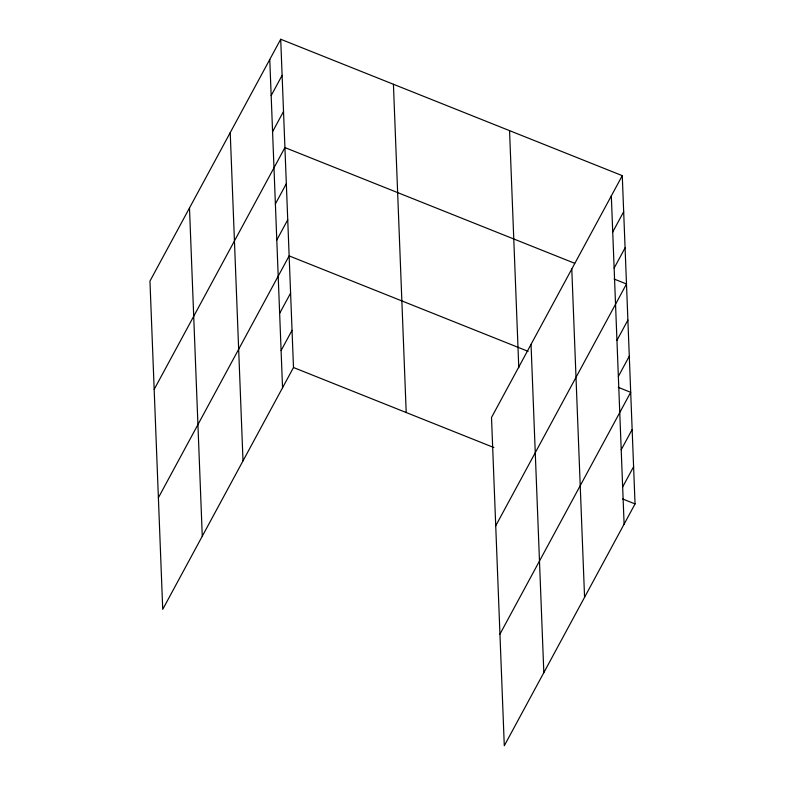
<?xml version="1.0" encoding="UTF-8"?>
<svg xmlns="http://www.w3.org/2000/svg" width="785" height="785" viewBox="0 0 785 785"><rect width="100%" height="100%" fill="white"/><g stroke="black" fill="none" stroke-linecap="round" stroke-linejoin="round"><path stroke-width="1.18" d="M280.706 39.25L149.955 281.079L162.731 609.346L293.492 367.517L280.706 39.25L622.269 175.654L635.045 503.921L504.294 745.75L491.508 417.483L622.269 175.654M271.168 95.603L282.109 75.36M272.572 131.713L283.522 111.47M154.174 389.409L284.926 147.58L574.64 263.279M275.388 203.933L286.329 183.69M276.791 240.043L287.742 219.8M158.384 497.739L289.145 255.9L528.128 351.346M279.646 313.352L290.597 293.109M281.099 350.552L292.04 330.308M612.722 232.007L623.673 211.764M614.135 268.117L625.076 247.874M495.727 525.813L626.489 283.984L614.086 279.028M616.941 340.337L627.892 320.094M618.354 376.447L629.295 356.204M499.947 634.143L630.698 392.314L618.305 387.358M621.21 449.756L632.151 429.513M622.652 486.955L633.603 466.712M293.492 367.517L493.873 447.538M622.652 498.966L635.045 503.921M611.319 195.897L624.104 524.164M571.784 269.019L584.57 597.287M531.043 344.36L543.828 672.627M509.553 130.644L518.787 367.694M393.422 84.26L406.208 412.527M269.765 59.493L282.541 387.761M230.221 132.616L243.007 460.883M189.489 207.956L202.275 536.224"/></g></svg>
